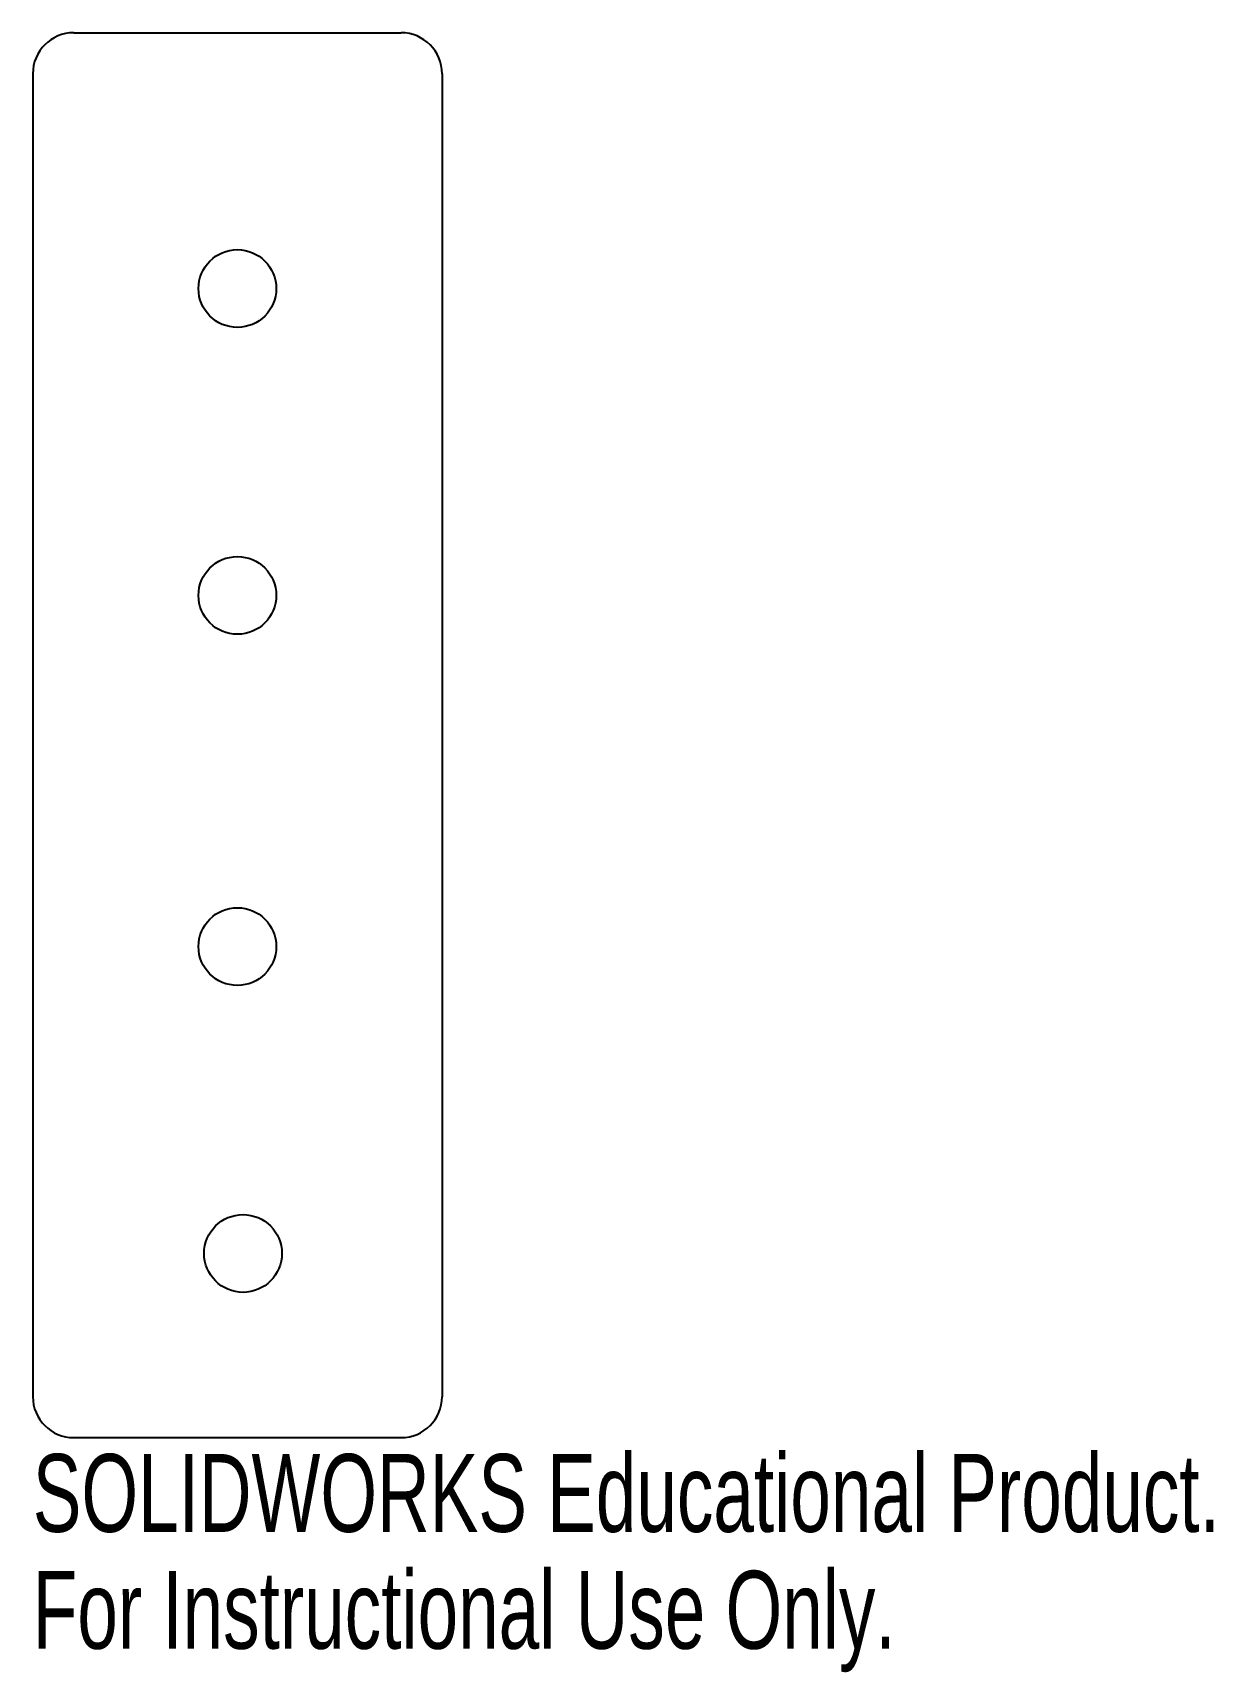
# Model space of a CAD drawing. Header units: inches. Extents: x -0.5 to 2.38, y -1.45 to 2.56.
import ezdxf

# ---------------------------------------------------------------- set-up
doc = ezdxf.new("R2010")
doc.units = ezdxf.units.IN
doc.header["$MEASUREMENT"] = 0
doc.styles.add('SLDTEXTSTYLE0', font='TXT', dxfattribs={"width": 0.7})

msp = doc.modelspace()

# ---------------------------------------------------------------- linework, layer by layer
at = {"color": 7, "linetype": 'Continuous', "lineweight": 25}
for p, q in [((-0.4, 2.558), (0.4, 2.558)), ((-0.5, 2.458), (-0.5, -0.775)), ((0.5, 2.458), (0.5, -0.775)), ((-0.4, -0.875), (0.4, -0.875))]:
    msp.add_line(p, q, dxfattribs=at)
for centre in [(0, 1.933), (0, 1.183), (0, 0.325), (0.0137, -0.425)]:
    msp.add_circle(centre, 0.095, dxfattribs=at)
for centre, start, end in [((-0.4, 2.458), 90, 180), ((0.4, 2.458), 0, 90), ((-0.4, -0.775), 180, 270), ((0.4, -0.775), 270, 0)]:
    msp.add_arc(centre, 0.1, start, end, dxfattribs=at)

# ---------------------------------------------------------------- texts
at = {"color": 7, "linetype": 'Continuous', "char_height": 0.1903, "attachment_point": 1, "style": 'SLDTEXTSTYLE0'}
for s, insert in [('SOLIDWORKS Educational Product.', (-0.5, -0.9151)), ('For Instructional Use Only.', (-0.5, -1.2006))]:
    msp.add_mtext(s, dxfattribs=dict(at, insert=insert))

doc.saveas('drawing.dxf')
